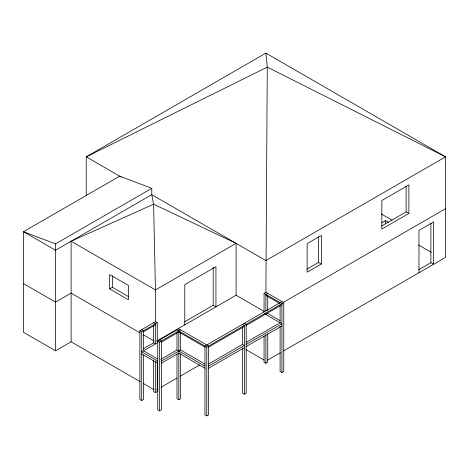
<?xml version="1.0" encoding="UTF-8"?>
<svg xmlns="http://www.w3.org/2000/svg" width="469" height="469" viewBox="0 0 469 469"><rect width="100%" height="100%" fill="white"/><g stroke="black" fill="none" stroke-linecap="round" stroke-linejoin="round"><path stroke-width="0.7" d="M283.616 350.882L445.55 257.387L445.55 156.839L265.894 53.114L86.237 156.839L86.237 195.555M140.225 381.696L71.112 341.795L55.53 350.794L23.45 332.269L23.45 231.721L55.53 243.892L151.774 188.327L151.774 194.676L153.609 204.203L155.444 289.936L155.444 321.687L139.862 330.68L139.862 399.477L141.691 400.538L143.526 399.477L143.526 355.092M109.611 288.875L128.4 299.726L128.4 285.433L109.611 274.588L109.611 288.875L112.361 287.286L128.647 296.689M156.693 341.074L236.106 295.224L236.106 243.364L155.444 289.936L71.112 241.248L71.112 341.795M139.862 330.68L141.691 331.741L157.273 322.742L157.273 342.857L141.691 351.85L157.736 361.112M143.526 331.741L155.444 324.859M184.516 321.834L213.19 305.278L215.939 306.867L215.939 266.65L184.774 284.642L184.774 324.859M143.573 348.649L153.609 342.857L155.444 343.912L155.444 323.803L153.609 322.742M159.566 339.943L161.4 341.004L161.4 409.8L159.566 410.856L157.736 409.8L157.736 341.004L178.818 328.828L208.605 346.028L208.605 414.825L206.77 415.886L204.941 414.825L204.941 346.028L281.933 301.579M157.736 341.004L159.566 342.059L180.647 329.889M161.4 342.059L178.818 332.005L204.941 347.089M381.702 222.804L385.512 220.606L388.654 222.423M264.059 312.049L264.059 293.371L265.894 292.316L283.768 302.634L283.768 371.43L281.933 372.492L280.104 371.43L280.104 326.318M306.861 269.188L318.598 262.417L321.347 264L321.347 235.426L307.142 243.628L307.142 272.208L321.347 264M381.614 226.035L406.136 211.877L408.886 213.465L408.886 184.886L381.848 200.498L381.848 229.077L408.886 213.465M267.729 293.371L265.894 294.432L265.894 310.877M160.808 359.336L176.983 349.997L204.941 366.137M161.4 361.112L180.647 349.997L204.906 364.003M161.4 363.229L178.818 353.175L204.941 368.253M282.971 302.564L445.55 208.699M176.983 329.889L206.77 347.089L283.768 302.634M208.605 347.089L244.355 326.447M246.184 325.392L281.933 304.75M265.894 314.541L267.729 313.485L280.081 320.614M156.705 389.757L157.965 389.024M161.119 387.206L176.883 378.102M180.037 376.285L199.589 364.999M153.609 360.251L153.609 391.539L155.444 392.6L157.273 391.539L157.273 362.437M208.652 363.997L242.52 344.439L244.355 345.501L208.605 366.137M246.237 342.3L280.104 322.742L280.104 305.894M246.184 344.439L281.933 323.803L264.674 313.837M208.605 368.253L244.355 347.617M246.184 346.556L281.933 325.92M176.983 353.573L176.983 398.685L178.818 399.746L180.647 398.685L180.647 353.573M418.665 269.739L430.882 262.681L433.632 264.27L433.632 221.931L418.969 230.396L418.969 272.735M267.793 360.016L280.45 352.706M264.059 335.974L264.059 362.168L265.894 363.229L267.729 362.168L267.729 333.793M242.52 348.016L242.52 393.128L244.355 394.189L246.184 393.128L246.184 324.331L244.355 323.276M71.112 241.248L153.609 204.203L236.106 243.364M151.774 188.327L119.695 176.156L23.45 231.721L55.53 250.241L151.774 194.676L265.894 260.565L445.55 156.839L267.271 67.137L86.237 156.839L121.342 177.106M381.385 213.993L392.178 220.219M418.518 244.959L431.187 252.269M264.059 293.371L281.933 303.695L281.933 372.492M265.894 295.488L279.483 303.337M236.106 295.224L263.994 311.328M242.52 324.331L244.355 325.392L244.355 394.189M246.014 349.634L264.029 360.034M155.444 321.687L157.273 322.742M141.691 329.625L143.526 330.68L143.526 350.794L157.719 358.984M140.225 333.008L71.112 293.107L55.53 302.106L23.45 283.581M143.397 334.843L154.172 341.063M141.691 353.966L157.736 363.229M143.397 383.525L154.172 389.751M265.894 53.114L267.271 67.137L265.894 292.316M430.882 223.262L430.882 262.681M406.136 186.228L406.136 211.877M385.512 220.606L385.512 223.783M318.598 236.769L318.598 262.417M267.729 295.898L267.729 310.554M265.894 334.848L265.894 363.229M242.52 326.858L242.52 344.439M213.19 267.254L213.19 305.278M206.77 347.089L206.77 415.886M180.647 332.41L180.647 349.997M178.818 330.944L178.818 399.746M176.983 332.41L176.983 349.997M159.566 342.059L159.566 410.856M155.444 361.312L155.444 392.6M153.609 325.269L153.609 342.857M141.691 331.741L141.691 400.538M112.361 275.854L112.361 287.286M55.53 243.892L55.53 350.794"/></g></svg>
